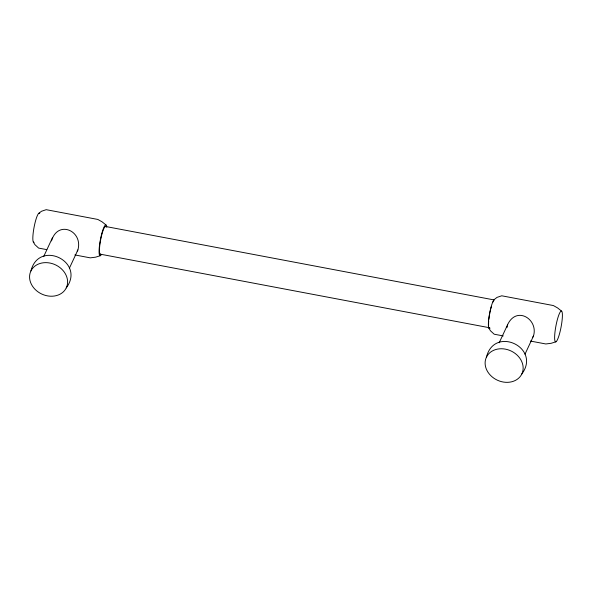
<?xml version="1.0" encoding="UTF-8"?>
<svg xmlns="http://www.w3.org/2000/svg" width="592" height="592" viewBox="0 0 592 592"><rect width="100%" height="100%" fill="white"/><g stroke="black" fill="none" stroke-linecap="round" stroke-linejoin="round"><path stroke-width="0.89" d="M51.489 240.914C57.787 219.484 83.331 230.843 77.892 249.957L69.449 268.065M506.922 327.672L507.544 325.045M525 354.186L533.444 336.078C538.631 319.695 517.238 305.798 508.003 323.861L499.182 342.79M30.917 270.944C38.917 239.131 85.914 261.627 66.245 287.919A19.595 16.132 25 0 1 33.633 287.749A19.595 16.132 25 0 1 45.865 262.633A19.595 16.132 25 0 1 66.245 287.919M43.63 256.669L52.459 237.74M486.469 357.065C494.468 325.245 541.465 347.748 521.796 374.033A19.595 16.132 25 0 1 489.184 373.87A19.595 16.132 25 0 1 501.417 348.747A19.595 16.132 25 0 1 521.796 374.033M77.197 251.045L77.892 249.957M533.444 336.078L532.622 337.351M38.998 213.179L41.477 211.27L46.191 209.679L97.821 219.44L102.076 221.837L105.99 224.967M100.351 255.692L95.601 257.172L90.258 257.853L74.858 254.937M555.903 341.813L551.145 343.293L545.809 343.967L530.41 341.059M105.687 226.499L493.891 299.892M100.233 254.16L489.355 327.716A14.112 2.368 -79.3 0 1 489.044 327.383M46.775 249.632L38.628 248.092L34.906 244.651L33.322 242.01M503.237 335.923L494.179 334.206L490.457 330.773L488.874 328.131M561.534 311.081A15.673 2.634 -79.3 0 0 554.874 333.096A15.673 2.634 -79.3 0 0 559.122 335.161A15.673 2.634 -79.3 0 0 561.534 311.081L557.627 307.951L553.372 305.553L501.742 295.793L497.028 297.384L494.549 299.293A14.896 2.501 -79.3 0 0 489.14 316.195A14.896 2.501 -79.3 0 0 490.058 328.123M488.644 325.726A14.112 2.368 -79.3 0 1 488.689 321.153M488.874 319.214A14.112 2.368 -79.3 0 1 489.873 312.82M490.013 312.095A14.112 2.368 -79.3 0 1 491.345 306.656M492.981 302.068A14.112 2.368 -79.3 0 1 493.987 300.403M100.618 254.153A14.112 2.368 -79.3 0 1 100.751 239.257A14.112 2.368 -79.3 0 1 105.998 226.84M101.373 254.56A15.673 2.634 -79.3 0 1 100.507 239.138A15.673 2.634 -79.3 0 1 106.767 227.18M34.047 242.365A14.896 2.501 -79.3 0 1 34.195 226.64A14.896 2.501 -79.3 0 1 39.731 213.527"/></g></svg>
